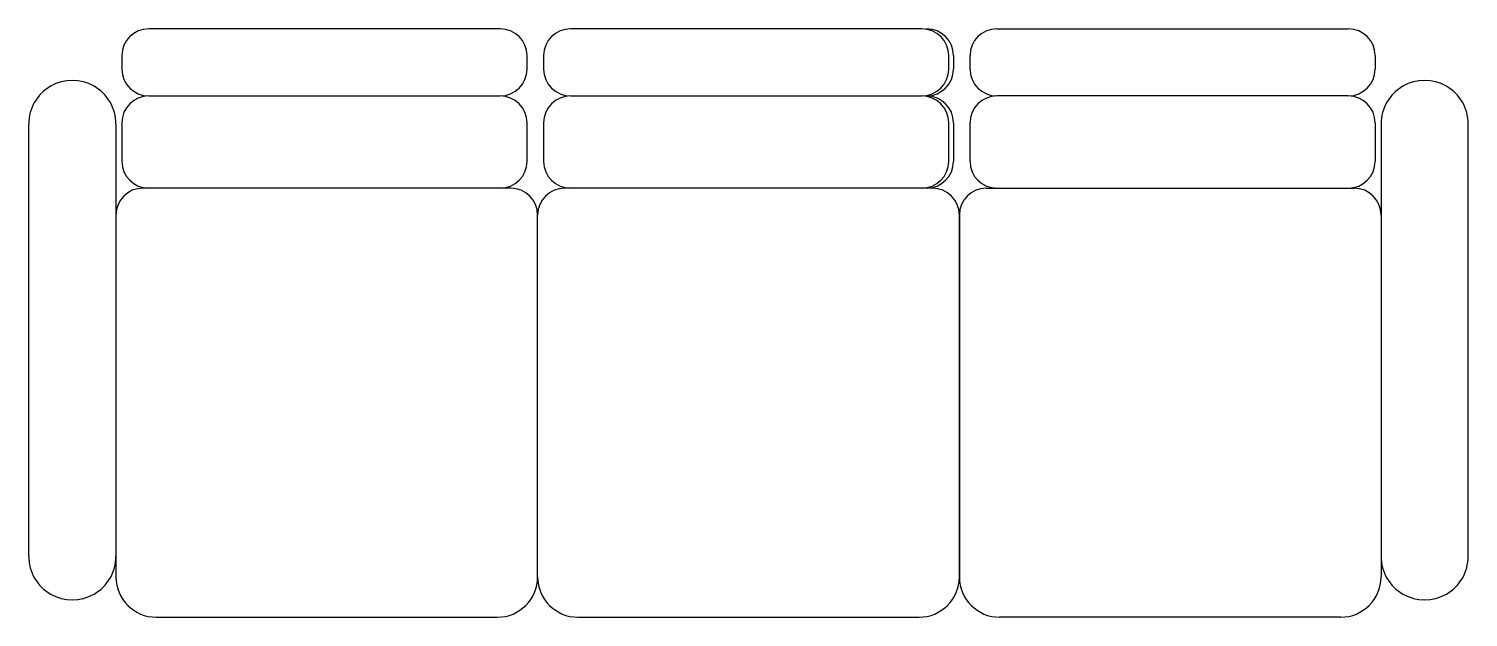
# Model space of a CAD drawing. Header units: inches. Extents: x -107 to 107, y -36 to 52.
import ezdxf

# ---------------------------------------------------------------- set-up
doc = ezdxf.new("R2010")
doc.units = ezdxf.units.IN
doc.header["$LTSCALE"] = 40
doc.header["$MEASUREMENT"] = 0
doc.layers.get('0').update_dxf_attribs({"linetype": 'CONTINUOUS'})

msp = doc.modelspace()

# ---------------------------------------------------------------- linework, layer by layer
for p, q in [((-37.05, 51.82), (-89.42, 51.82)), ((25.78, 51.82), (-26.58, 51.82)), ((36.96, 51.82), (89.33, 51.82)), ((36.96, 51.82), (89.33, 51.82)), ((-93.42, 47.82), (-93.42, 45.82)), ((-33.05, 45.82), (-33.05, 47.82)), ((-30.58, 47.82), (-30.58, 45.82)), ((29.78, 45.82), (29.78, 47.82)), ((30.49, 47.82), (30.49, 45.82)), ((30.49, 47.82), (30.49, 45.82)), ((32.96, 45.82), (32.96, 47.82)), ((32.96, 45.82), (32.96, 47.82)), ((93.33, 47.82), (93.33, 45.82)), ((-89.42, 41.82), (-37.05, 41.82)), ((-26.58, 41.82), (25.78, 41.82)), ((89.33, 41.82), (36.96, 41.82)), ((89.33, 41.82), (36.96, 41.82)), ((-107.29, -26.79), (-107.29, 37.65)), ((-94.31, 37.65), (-94.31, 24.07)), ((-93.42, 37.82), (-93.42, 32.07)), ((-33.05, 32.07), (-33.05, 37.82)), ((-30.58, 37.82), (-30.58, 32.07)), ((29.78, 32.07), (29.78, 37.82)), ((30.49, 37.82), (30.49, 32.07)), ((30.49, 37.82), (30.49, 32.07)), ((32.96, 32.07), (32.96, 37.82)), ((32.96, 32.07), (32.96, 37.82)), ((93.33, 37.82), (93.33, 32.07)), ((94.21, 37.65), (94.21, 24.07)), ((107.2, -26.79), (107.2, 37.65)), ((-35.47, 28.07), (-90.31, 28.07)), ((27.37, 28.07), (-27.47, 28.07)), ((35.37, 28.07), (90.21, 28.07)), ((35.37, 28.07), (90.21, 28.07)), ((-94.31, 24.07), (-94.31, -29.85)), ((-31.47, -29.85), (-31.47, 24.07)), ((31.37, -29.85), (31.37, 24.07)), ((31.37, 24.07), (31.37, -29.85)), ((31.37, -29.85), (31.37, 24.07)), ((31.37, -29.85), (31.37, 24.07)), ((94.21, 24.07), (94.21, -29.85)), ((-88.31, -35.85), (-37.47, -35.85)), ((-25.47, -35.85), (25.37, -35.85)), ((88.21, -35.85), (37.37, -35.85)), ((88.21, -35.85), (37.37, -35.85))]:
    msp.add_line(p, q)
for centre, radius, start, end in [((-89.42, 47.82), 4, 90, 179.9998), ((-37.05, 47.82), 4, 0.0002, 90), ((-26.58, 47.82), 4, 90, 179.9998), ((25.78, 47.82), 4, 0.0002, 90), ((26.49, 47.82), 4, 0.0002, 90), ((26.49, 47.82), 4, 0.0002, 90), ((36.96, 47.82), 4, 90, 179.9998), ((36.96, 47.82), 4, 90, 179.9998), ((89.33, 47.82), 4, 0.0002, 90), ((-89.42, 45.82), 4, 180, 270), ((-37.05, 45.82), 4, 270, 0), ((-26.58, 45.82), 4, 180, 270), ((25.78, 45.82), 4, 270, 0), ((26.49, 45.82), 4, 270, 0), ((26.49, 45.82), 4, 270, 0), ((36.96, 45.82), 4, 180, 270), ((36.96, 45.82), 4, 180, 270), ((89.33, 45.82), 4, 270, 0), ((-100.8, 37.65), 6.49, 0.0008, 180.0023), ((100.7, 37.65), 6.49, 359.9977, 179.9992), ((-89.42, 37.82), 4, 90, 180), ((-37.05, 37.82), 4, 0, 90), ((-26.58, 37.82), 4, 90, 180), ((25.78, 37.82), 4, 0, 90), ((26.49, 37.82), 4, 0, 90), ((26.49, 37.82), 4, 0, 90), ((36.96, 37.82), 4, 90, 180), ((36.96, 37.82), 4, 90, 180), ((89.33, 37.82), 4, 0, 90), ((-89.42, 32.07), 4, 180, 270), ((-37.05, 32.07), 4, 270, 0), ((-26.58, 32.07), 4, 180, 270), ((25.78, 32.07), 4, 270, 0), ((26.49, 32.07), 4, 270, 0), ((26.49, 32.07), 4, 270, 0), ((36.96, 32.07), 4, 180, 270), ((36.96, 32.07), 4, 180, 270), ((89.33, 32.07), 4, 270, 0), ((-90.31, 24.07), 4, 90, 180), ((-35.47, 24.07), 4, 0, 90), ((-27.47, 24.07), 4, 90, 180), ((27.37, 24.07), 4, 0, 90), ((27.37, 24.07), 4, 0, 90), ((27.37, 24.07), 4, 0, 90), ((35.37, 24.07), 4, 90, 180), ((35.37, 24.07), 4, 90, 180), ((90.21, 24.07), 4, 0, 90), ((-100.8, -26.79), 6.49, 179.9974, 0.0008), ((100.7, -26.79), 6.49, 179.9992, 0.0026), ((-88.31, -29.85), 6, 180, 270), ((-37.47, -29.85), 6, 270, 0), ((-25.47, -29.85), 6, 180, 270), ((25.37, -29.85), 6, 270, 0), ((25.37, -29.85), 6, 270, 0), ((25.37, -29.85), 6, 270, 0), ((37.37, -29.85), 6, 180, 270), ((37.37, -29.85), 6, 180, 270), ((88.21, -29.85), 6, 270, 0)]:
    msp.add_arc(centre, radius, start, end)

doc.saveas('drawing.dxf')
